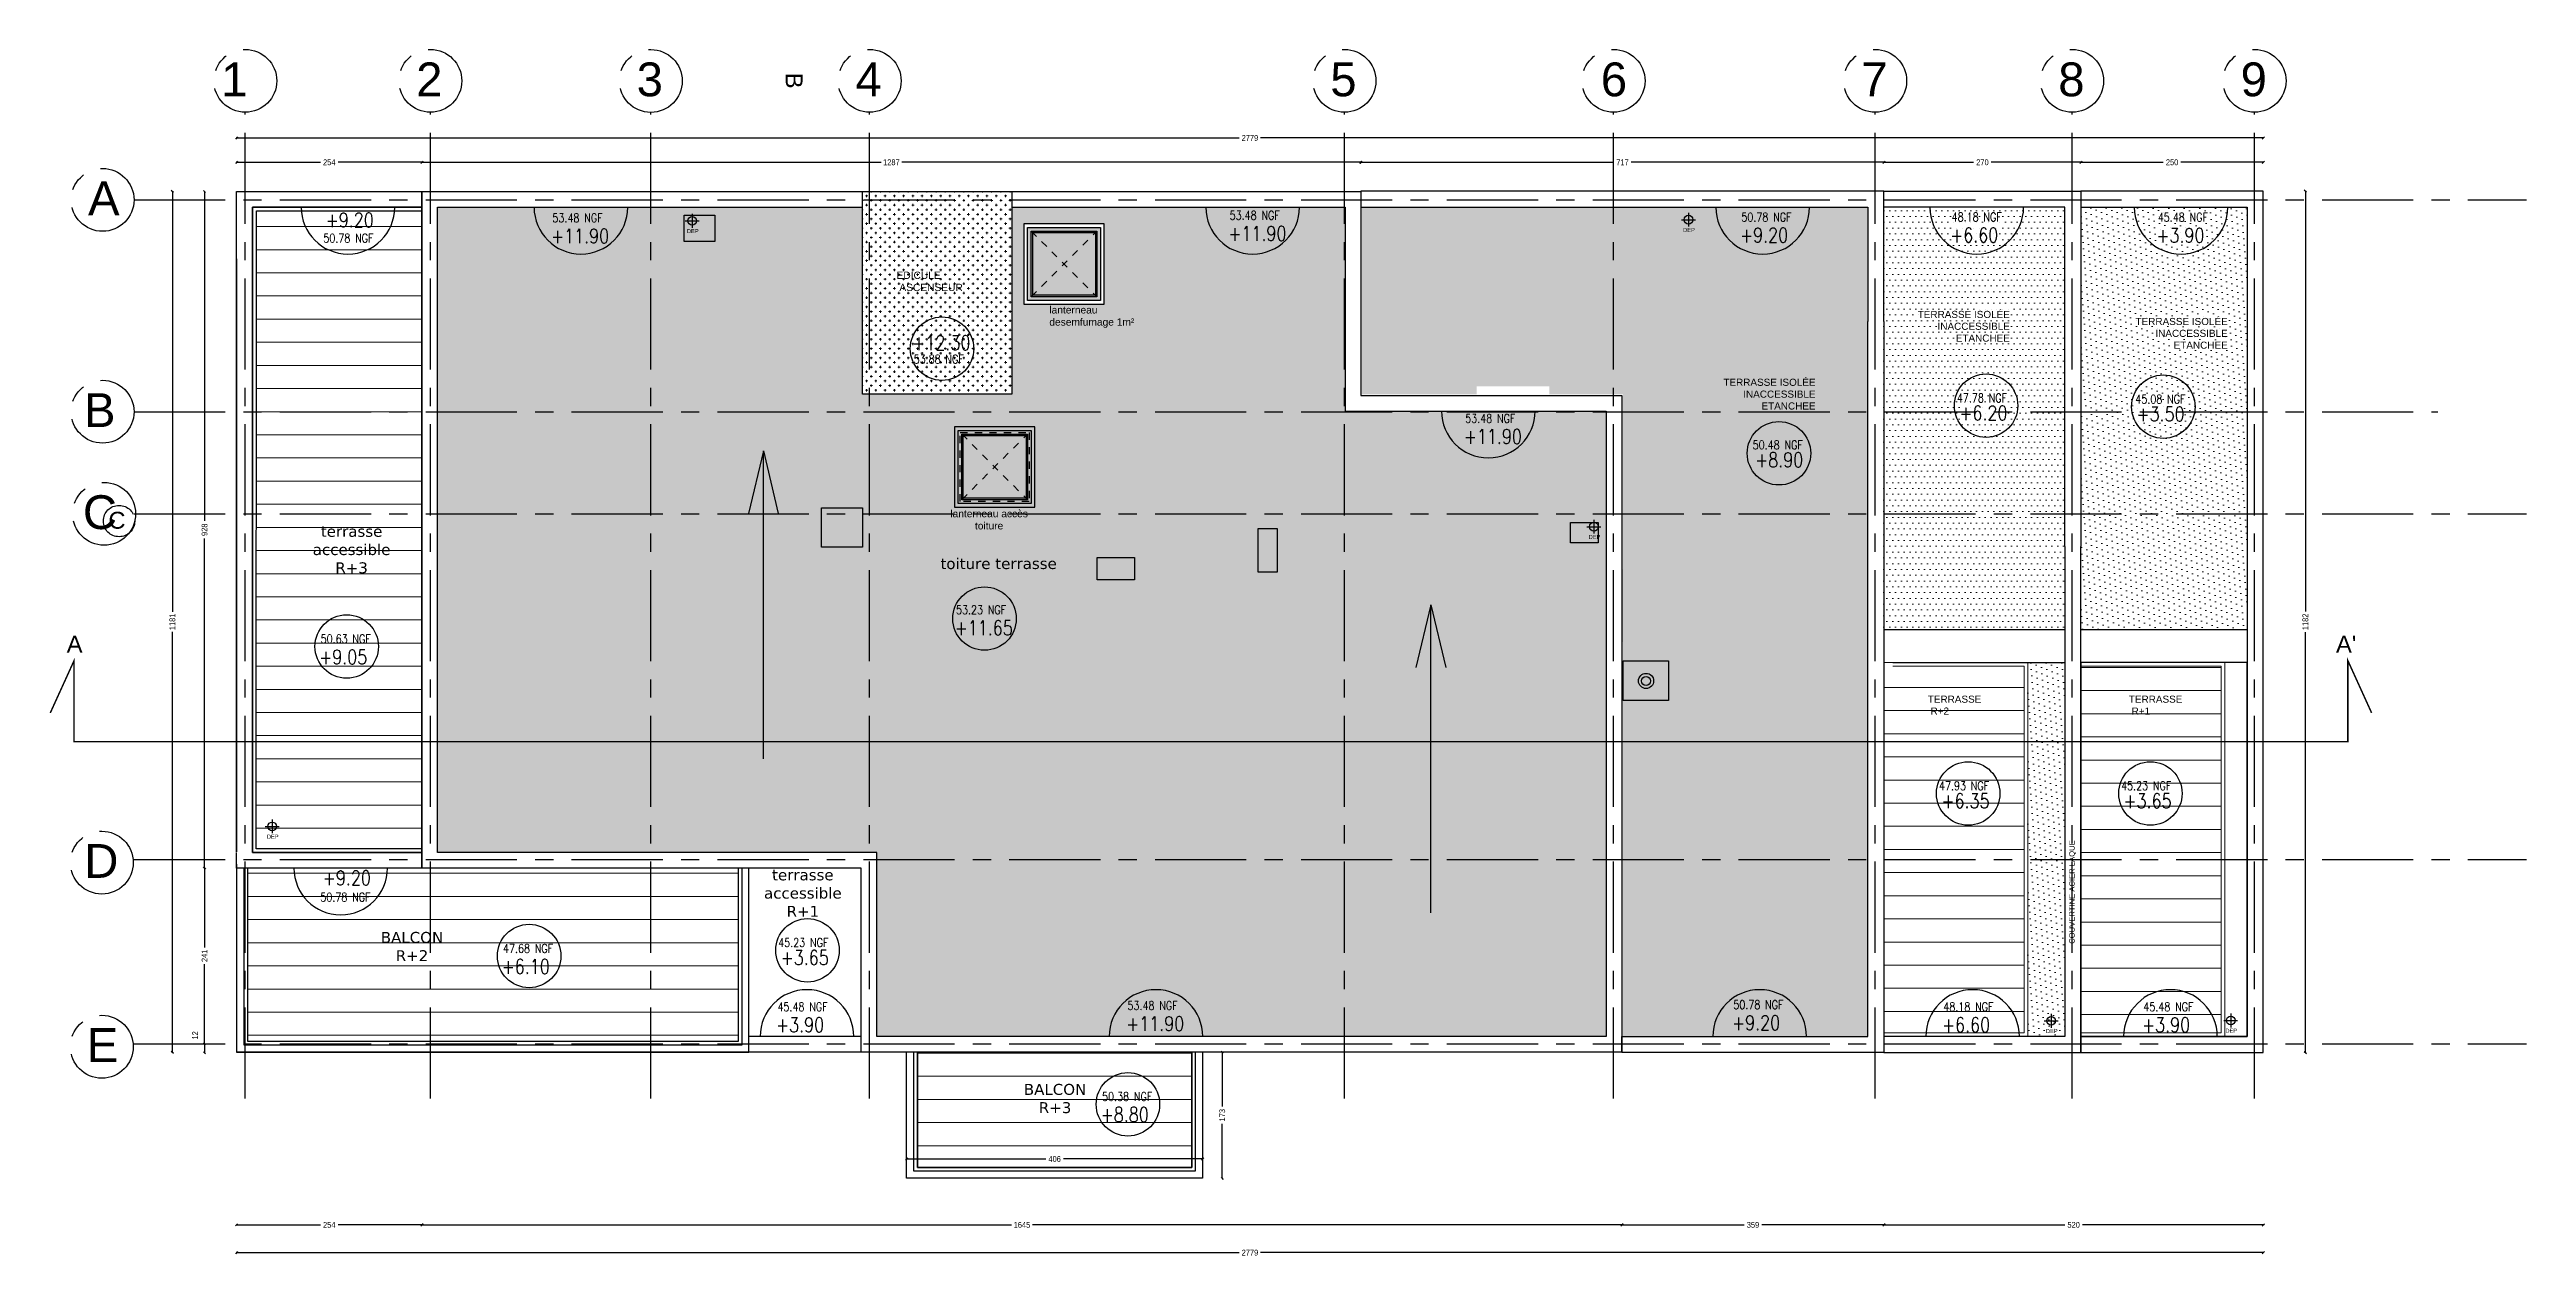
# Model space of a CAD drawing. Header units: millimetres. Extents: x -11.2 to 22.7, y -10.2 to 6.4.
import ezdxf

# ---------------------------------------------------------------- set-up
doc = ezdxf.new("R2010")
doc.units = ezdxf.units.MM
for name, pattern in [('AXESx2', [4, 2.5, -0.5, 0.5, -0.5]), ('CACHE', [0.375, 0.25, -0.125]), ('INTERROMPU', [0.75, 0.5, -0.25])]:
    doc.linetypes.add(name, pattern=pattern)
doc.layers.get('Defpoints').update_dxf_attribs({"color": 1})
for name, color, linetype in [('01_AH_Coupes', 195, 'AXESx2'), ("02_AH_Files d'axes", 147, 'AXESx2'), ('03_AH_Couverture_V', 33, 'Continuous'), ('03_AH_Menuiseries Ext', 3, 'Continuous'), ('04_AH_Menuiseries Int', 62, 'Continuous'), ('05_AH_Plomberie', 113, 'Continuous'), ('07_AH_Côtes 100e', 7, 'Continuous'), ('07_AH_Côtes 50e', 7, 'Continuous'), ('07_AH_Perso-Symboles-...', 8, 'Continuous'), ('07_AH_Textes 100e', 7, 'Continuous'), ('07_AH_Textes 50e', 7, 'Continuous')]:
    doc.layers.add(name, color=color, linetype=linetype)
doc.layers.add('10_AH_PANTONE 424C', color=7, linetype='Continuous', lineweight=0, true_color=0x7a7a78)
doc.layers.add('10_AH_PANTONE BLANC', color=7, linetype='Continuous', lineweight=0, true_color=0xffffff)
doc.layers.add('10_AH_PANTONE 425C', color=252, linetype='Continuous', lineweight=0)
doc.styles.add('ARIAL', font='arial.ttf', dxfattribs={"width": 0.8})
doc.styles.get("Standard").update_dxf_attribs({"font": 'arial.ttf'})
doc.styles.add('Texte 50', font='arial.ttf', dxfattribs={"height": 0.075})
doc.styles.add('TRACEcotes', font='simplex.shx', dxfattribs={"width": 0.8})
doc.dimstyles.new('B+B_50', dxfattribs={"dimscale": 0, "dimtxt": 0.08, "dimasz": 0.03, "dimexe": 0.015, "dimexo": 0.03, "dimgap": 0.05, "dimtad": 0, "dimdec": 0, "dimlfac": 100, "dimdsep": 46, "dimtxsty": 'ARIAL', "dimblk": 'OBLIQUE', "dimcen": 0, "dimse1": 1, "dimse2": 1, "dimadec": 0, "dimazin": 0, "dimtp": 5, "dimtm": 2, "dimtfac": 1, "dimtdec": 0, "dimtofl": 0, "dimtmove": 2, "dimatfit": 3, "dimldrblk": 'OBLIQUE', "dimfxl": 1, "dimtolj": 1, "dimarcsym": 0})
pattern_1 = [(180, (-4330.3902, -273.87183), (1e-15, -0.3175), [])]
pattern_2 = [(4e-12, (-106.74292, -92.680256), (0.0396875, 0.079375), [0, -0.079375])]
pattern_3 = [(337.97736, (-8.8, -39.16085), (0.06655521, 0.05870173), [0, -0.079375])]

# ---------------------------------------------------------------- blocks, each defined once
blk = doc.blocks.new('DEP')
for p, q in [((18.643, -148.404), (18.643, -148.595)), ((18.548, -148.5), (18.738, -148.5))]:
    blk.add_line(p, q)
blk.add_circle((18.643, -148.5), 0.06)
at = {"insert": (18.731, -148.613), "char_height": 0.0559, "width": 0.65793, "attachment_point": 3, "style": 'Texte 50'}
blk.add_mtext('DEP', dxfattribs=at)
blk = doc.blocks.new('_Oblique')
at = {"color": 0, "linetype": 'ByBlock', "lineweight": -2}
blk.add_line((-0.5, -0.5), (0.5, 0.5), dxfattribs=at)
blk = doc.blocks.new('*D31')
at = {"layer": '07_AH_Côtes 50e', "color": 0, "lineweight": -2, "transparency": 16777216}
for p, q in [((16.607, 4.822), (17.736, 4.822)), ((19.108, 4.822), (17.978, 4.822))]:
    blk.add_line(p, q, dxfattribs=at)
at = {"layer": 'Defpoints', "color": 0, "transparency": 16777216}
for p in [(16.607, 4.822), (16.607, 4.426), (19.108, 4.426)]:
    blk.add_point(p, dxfattribs=at)
at = {"layer": '07_AH_Côtes 50e', "color": 0, "lineweight": -2, "transparency": 16777216, "xscale": 0.03, "yscale": 0.03, "zscale": 0.03, "rotation": 180}
blk.add_blockref('_Oblique', (16.607, 4.822), dxfattribs=at)
at = {"layer": '07_AH_Côtes 50e', "color": 0, "lineweight": -2, "transparency": 16777216, "xscale": 0.03, "yscale": 0.03, "zscale": 0.03}
blk.add_blockref('_Oblique', (19.108, 4.822), dxfattribs=at)
at = {"layer": '07_AH_Côtes 50e', "color": 0, "transparency": 16777216, "insert": (17.857, 4.822), "char_height": 0.08, "attachment_point": 5, "style": 'ARIAL'}
blk.add_mtext('\\A1;250', dxfattribs=at)
blk = doc.blocks.new('*D32')
at = {"layer": '07_AH_Côtes 50e', "color": 0, "lineweight": -2, "transparency": 16777216}
for p, q in [((13.907, 4.822), (15.136, 4.822)), ((16.607, 4.822), (15.378, 4.822))]:
    blk.add_line(p, q, dxfattribs=at)
at = {"layer": 'Defpoints', "color": 0, "transparency": 16777216}
for p in [(13.907, 4.822), (13.907, 4.426), (16.607, 4.426)]:
    blk.add_point(p, dxfattribs=at)
at = {"layer": '07_AH_Côtes 50e', "color": 0, "lineweight": -2, "transparency": 16777216, "xscale": 0.03, "yscale": 0.03, "zscale": 0.03, "rotation": 180}
blk.add_blockref('_Oblique', (13.907, 4.822), dxfattribs=at)
at = {"layer": '07_AH_Côtes 50e', "color": 0, "lineweight": -2, "transparency": 16777216, "xscale": 0.03, "yscale": 0.03, "zscale": 0.03}
blk.add_blockref('_Oblique', (16.607, 4.822), dxfattribs=at)
at = {"layer": '07_AH_Côtes 50e', "color": 0, "transparency": 16777216, "insert": (15.257, 4.822), "char_height": 0.08, "attachment_point": 5, "style": 'ARIAL'}
blk.add_mtext('\\A1;270', dxfattribs=at)
blk = doc.blocks.new('*D33')
at = {"layer": '07_AH_Côtes 50e', "color": 0, "lineweight": -2, "transparency": 16777216}
for p, q in [((6.735, 4.822), (10.201, 4.822)), ((13.907, 4.822), (10.442, 4.822))]:
    blk.add_line(p, q, dxfattribs=at)
at = {"layer": 'Defpoints', "color": 0, "transparency": 16777216}
for p in [(6.735, 4.822), (6.735, 4.426), (13.907, 4.426)]:
    blk.add_point(p, dxfattribs=at)
at = {"layer": '07_AH_Côtes 50e', "color": 0, "lineweight": -2, "transparency": 16777216, "xscale": 0.03, "yscale": 0.03, "zscale": 0.03, "rotation": 180}
blk.add_blockref('_Oblique', (6.735, 4.822), dxfattribs=at)
at = {"layer": '07_AH_Côtes 50e', "color": 0, "lineweight": -2, "transparency": 16777216, "xscale": 0.03, "yscale": 0.03, "zscale": 0.03}
blk.add_blockref('_Oblique', (13.907, 4.822), dxfattribs=at)
at = {"layer": '07_AH_Côtes 50e', "color": 0, "transparency": 16777216, "insert": (10.321, 4.822), "char_height": 0.08, "attachment_point": 5, "style": 'ARIAL'}
blk.add_mtext('\\A1;717', dxfattribs=at)
blk = doc.blocks.new('*D34')
at = {"layer": '07_AH_Côtes 50e', "color": 0, "lineweight": -2, "transparency": 16777216}
for p, q in [((-6.138, 4.822), (0.156, 4.822)), ((6.735, 4.822), (0.441, 4.822))]:
    blk.add_line(p, q, dxfattribs=at)
at = {"layer": 'Defpoints', "color": 0, "transparency": 16777216}
for p in [(-6.138, 4.822), (-6.138, 4.421), (6.735, 4.426)]:
    blk.add_point(p, dxfattribs=at)
at = {"layer": '07_AH_Côtes 50e', "color": 0, "lineweight": -2, "transparency": 16777216, "xscale": 0.03, "yscale": 0.03, "zscale": 0.03, "rotation": 180}
blk.add_blockref('_Oblique', (-6.138, 4.822), dxfattribs=at)
at = {"layer": '07_AH_Côtes 50e', "color": 0, "lineweight": -2, "transparency": 16777216, "xscale": 0.03, "yscale": 0.03, "zscale": 0.03}
blk.add_blockref('_Oblique', (6.735, 4.822), dxfattribs=at)
at = {"layer": '07_AH_Côtes 50e', "color": 0, "transparency": 16777216, "insert": (0.298, 4.822), "char_height": 0.08, "attachment_point": 5, "style": 'ARIAL'}
blk.add_mtext('\\A1;1287', dxfattribs=at)
blk = doc.blocks.new('*D35')
at = {"layer": '07_AH_Côtes 50e', "color": 0, "lineweight": -2, "transparency": 16777216}
for p, q in [((-8.68, 4.822), (-7.53, 4.822)), ((-6.138, 4.822), (-7.288, 4.822))]:
    blk.add_line(p, q, dxfattribs=at)
at = {"layer": 'Defpoints', "color": 0, "transparency": 16777216}
for p in [(-8.68, 4.822), (-8.68, 4.421), (-6.138, 4.421)]:
    blk.add_point(p, dxfattribs=at)
at = {"layer": '07_AH_Côtes 50e', "color": 0, "lineweight": -2, "transparency": 16777216, "xscale": 0.03, "yscale": 0.03, "zscale": 0.03, "rotation": 180}
blk.add_blockref('_Oblique', (-8.68, 4.822), dxfattribs=at)
at = {"layer": '07_AH_Côtes 50e', "color": 0, "lineweight": -2, "transparency": 16777216, "xscale": 0.03, "yscale": 0.03, "zscale": 0.03}
blk.add_blockref('_Oblique', (-6.138, 4.822), dxfattribs=at)
at = {"layer": '07_AH_Côtes 50e', "color": 0, "transparency": 16777216, "insert": (-7.409, 4.822), "char_height": 0.08, "attachment_point": 5, "style": 'ARIAL'}
blk.add_mtext('\\A1;254', dxfattribs=at)
blk = doc.blocks.new('*D36')
at = {"layer": '07_AH_Côtes 50e', "color": 0, "lineweight": -2, "transparency": 16777216}
for p, q in [((-8.68, 5.156), (5.068, 5.156)), ((19.108, 5.156), (5.36, 5.156))]:
    blk.add_line(p, q, dxfattribs=at)
at = {"layer": 'Defpoints', "color": 0, "transparency": 16777216}
for p in [(19.108, 5.156), (-8.68, 4.421), (19.108, 4.426)]:
    blk.add_point(p, dxfattribs=at)
at = {"layer": '07_AH_Côtes 50e', "color": 0, "lineweight": -2, "transparency": 16777216, "xscale": 0.03, "yscale": 0.03, "zscale": 0.03, "rotation": 180}
blk.add_blockref('_Oblique', (-8.68, 5.156), dxfattribs=at)
at = {"layer": '07_AH_Côtes 50e', "color": 0, "lineweight": -2, "transparency": 16777216, "xscale": 0.03, "yscale": 0.03, "zscale": 0.03}
blk.add_blockref('_Oblique', (19.108, 5.156), dxfattribs=at)
at = {"layer": '07_AH_Côtes 50e', "color": 0, "transparency": 16777216, "insert": (5.214, 5.156), "char_height": 0.08, "attachment_point": 5, "style": 'ARIAL'}
blk.add_mtext('\\A1;2779', dxfattribs=at)
blk = doc.blocks.new('*D37')
at = {"layer": '07_AH_Côtes 50e', "color": 0, "lineweight": -2, "transparency": 16777216}
for p, q in [((19.685, 4.426), (19.685, -1.34)), ((19.685, -7.391), (19.685, -1.625))]:
    blk.add_line(p, q, dxfattribs=at)
at = {"layer": 'Defpoints', "color": 0, "transparency": 16777216}
for p in [(19.108, 4.426), (19.685, 4.426), (19.108, -7.391)]:
    blk.add_point(p, dxfattribs=at)
at = {"layer": '07_AH_Côtes 50e', "color": 0, "lineweight": -2, "transparency": 16777216, "xscale": 0.03, "yscale": 0.03, "zscale": 0.03}
for p, rotation in [((19.685, 4.426), 90), ((19.685, -7.391), 270)]:
    blk.add_blockref('_Oblique', p, dxfattribs=dict(at, rotation=rotation))
at = {"layer": '07_AH_Côtes 50e', "color": 0, "transparency": 16777216, "insert": (19.685, -1.483), "char_height": 0.08, "attachment_point": 5, "rotation": 90, "style": 'ARIAL'}
blk.add_mtext('\\A1;1182', dxfattribs=at)
blk = doc.blocks.new('*D38')
at = {"layer": '07_AH_Côtes 50e', "color": 0, "lineweight": -2, "transparency": 16777216}
blk.add_line((-9.119, -7.271), (-9.119, -7.395), dxfattribs=at)
at = {"layer": 'Defpoints', "color": 0, "transparency": 16777216}
for p in [(-9.119, -7.395), (0.507, -7.271), (0.507, -7.395)]:
    blk.add_point(p, dxfattribs=at)
at = {"layer": '07_AH_Côtes 50e', "color": 0, "lineweight": -2, "transparency": 16777216, "xscale": 0.03, "yscale": 0.03, "zscale": 0.03}
for p, rotation in [((-9.119, -7.271), 90), ((-9.119, -7.395), 270)]:
    blk.add_blockref('_Oblique', p, dxfattribs=dict(at, rotation=rotation))
at = {"layer": '07_AH_Côtes 50e', "color": 0, "transparency": 16777216, "insert": (-9.249, -7.156), "char_height": 0.08, "attachment_point": 5, "rotation": 90, "style": 'ARIAL'}
blk.add_mtext('\\A1;12', dxfattribs=at)
blk = doc.blocks.new('*D39')
at = {"layer": '07_AH_Côtes 50e', "color": 0, "lineweight": -2, "transparency": 16777216}
for p, q in [((-9.119, 4.421), (-9.119, -0.099)), ((-9.119, -4.86), (-9.119, -0.34))]:
    blk.add_line(p, q, dxfattribs=at)
at = {"layer": 'Defpoints', "color": 0, "transparency": 16777216}
for p in [(-9.119, 4.421), (-8.68, 4.421), (-8.68, -4.86)]:
    blk.add_point(p, dxfattribs=at)
at = {"layer": '07_AH_Côtes 50e', "color": 0, "lineweight": -2, "transparency": 16777216, "xscale": 0.03, "yscale": 0.03, "zscale": 0.03}
for p, rotation in [((-9.119, 4.421), 90), ((-9.119, -4.86), 270)]:
    blk.add_blockref('_Oblique', p, dxfattribs=dict(at, rotation=rotation))
at = {"layer": '07_AH_Côtes 50e', "color": 0, "transparency": 16777216, "insert": (-9.119, -0.219), "char_height": 0.08, "attachment_point": 5, "rotation": 90, "style": 'ARIAL'}
blk.add_mtext('\\A1;928', dxfattribs=at)
blk = doc.blocks.new('*D40')
at = {"layer": '07_AH_Côtes 50e', "color": 0, "lineweight": -2, "transparency": 16777216}
for p, q in [((-9.56, 4.421), (-9.56, -1.346)), ((-9.56, -7.386), (-9.56, -1.619))]:
    blk.add_line(p, q, dxfattribs=at)
at = {"layer": 'Defpoints', "color": 0, "transparency": 16777216}
for p in [(-9.56, 4.421), (-8.68, 4.421), (-8.68, -7.386)]:
    blk.add_point(p, dxfattribs=at)
at = {"layer": '07_AH_Côtes 50e', "color": 0, "lineweight": -2, "transparency": 16777216, "xscale": 0.03, "yscale": 0.03, "zscale": 0.03}
for p, rotation in [((-9.56, 4.421), 90), ((-9.56, -7.386), 270)]:
    blk.add_blockref('_Oblique', p, dxfattribs=dict(at, rotation=rotation))
at = {"layer": '07_AH_Côtes 50e', "color": 0, "transparency": 16777216, "insert": (-9.56, -1.483), "char_height": 0.08, "attachment_point": 5, "rotation": 90, "style": 'ARIAL'}
blk.add_mtext('\\A1;1181', dxfattribs=at)
blk = doc.blocks.new('FDGDFGDFGDFGG')
at = {"layer": '10_AH_PANTONE BLANC', "ltscale": 0.1}
h = blk.add_hatch(color=256, dxfattribs=at)
h.dxf.hatch_style = 1
h.paths.add_polyline_path([(-42.788, -54.377), (-41.788, -54.377), (-41.788, -55.377), (-42.788, -55.377)])
at = {"layer": '03_AH_Menuiseries Ext', "ltscale": 0.01}
for points in [[(-42.788, -54.377), (-41.788, -54.377), (-41.788, -55.377), (-42.788, -55.377)], [(-42.738, -54.427), (-41.838, -54.427), (-41.838, -55.327), (-42.738, -55.327)], [(-42.718, -54.447), (-41.858, -54.447), (-41.858, -55.307), (-42.718, -55.307)]]:
    blk.add_lwpolyline(points, close=True, dxfattribs=at)
at = {"layer": '07_AH_Perso-Symboles-...', "linetype": 'INTERROMPU', "ltscale": 0.005}
for points in [[(-42.738, -55.327), (-41.838, -54.427)], [(-42.738, -54.427), (-41.838, -55.327)]]:
    blk.add_lwpolyline(points, dxfattribs=at)
blk = doc.blocks.new('*D24')
at = {"layer": '07_AH_Côtes 50e', "color": 0, "lineweight": -2, "transparency": 16777216}
for p, q in [((-6.138, -9.756), (1.946, -9.756)), ((10.315, -9.756), (2.231, -9.756))]:
    blk.add_line(p, q, dxfattribs=at)
at = {"layer": 'Defpoints', "color": 0, "transparency": 16777216}
for p in [(-6.138, -4.201), (10.315, -4.201), (10.315, -9.756)]:
    blk.add_point(p, dxfattribs=at)
at = {"layer": '07_AH_Côtes 50e', "color": 0, "lineweight": -2, "transparency": 16777216, "xscale": 0.03, "yscale": 0.03, "zscale": 0.03, "rotation": 180}
blk.add_blockref('_Oblique', (-6.138, -9.756), dxfattribs=at)
at = {"layer": '07_AH_Côtes 50e', "color": 0, "lineweight": -2, "transparency": 16777216, "xscale": 0.03, "yscale": 0.03, "zscale": 0.03}
blk.add_blockref('_Oblique', (10.315, -9.756), dxfattribs=at)
at = {"layer": '07_AH_Côtes 50e', "color": 0, "transparency": 16777216, "insert": (2.088, -9.756), "char_height": 0.08, "attachment_point": 5, "style": 'ARIAL'}
blk.add_mtext('\\A1;1645', dxfattribs=at)
blk = doc.blocks.new('*D25')
at = {"layer": '07_AH_Côtes 50e', "color": 0, "lineweight": -2, "transparency": 16777216}
for p, q in [((13.907, -9.756), (16.387, -9.756)), ((19.108, -9.756), (16.628, -9.756))]:
    blk.add_line(p, q, dxfattribs=at)
at = {"layer": 'Defpoints', "color": 0, "transparency": 16777216}
for p in [(13.907, -7.391), (19.108, -7.391), (13.907, -9.756)]:
    blk.add_point(p, dxfattribs=at)
at = {"layer": '07_AH_Côtes 50e', "color": 0, "lineweight": -2, "transparency": 16777216, "xscale": 0.03, "yscale": 0.03, "zscale": 0.03, "rotation": 180}
blk.add_blockref('_Oblique', (13.907, -9.756), dxfattribs=at)
at = {"layer": '07_AH_Côtes 50e', "color": 0, "lineweight": -2, "transparency": 16777216, "xscale": 0.03, "yscale": 0.03, "zscale": 0.03}
blk.add_blockref('_Oblique', (19.108, -9.756), dxfattribs=at)
at = {"layer": '07_AH_Côtes 50e', "color": 0, "transparency": 16777216, "insert": (16.507, -9.756), "char_height": 0.08, "attachment_point": 5, "style": 'ARIAL'}
blk.add_mtext('\\A1;520', dxfattribs=at)
blk = doc.blocks.new('*D26')
at = {"layer": '07_AH_Côtes 50e', "color": 0, "lineweight": -2, "transparency": 16777216}
for p, q in [((10.315, -9.756), (11.99, -9.756)), ((13.907, -9.756), (12.232, -9.756))]:
    blk.add_line(p, q, dxfattribs=at)
at = {"layer": 'Defpoints', "color": 0, "transparency": 16777216}
for p in [(10.315, -7.333), (13.907, -7.391), (10.315, -9.756)]:
    blk.add_point(p, dxfattribs=at)
at = {"layer": '07_AH_Côtes 50e', "color": 0, "lineweight": -2, "transparency": 16777216, "xscale": 0.03, "yscale": 0.03, "zscale": 0.03, "rotation": 180}
blk.add_blockref('_Oblique', (10.315, -9.756), dxfattribs=at)
at = {"layer": '07_AH_Côtes 50e', "color": 0, "lineweight": -2, "transparency": 16777216, "xscale": 0.03, "yscale": 0.03, "zscale": 0.03}
blk.add_blockref('_Oblique', (13.907, -9.756), dxfattribs=at)
at = {"layer": '07_AH_Côtes 50e', "color": 0, "transparency": 16777216, "insert": (12.111, -9.756), "char_height": 0.08, "attachment_point": 5, "style": 'ARIAL'}
blk.add_mtext('\\A1;359', dxfattribs=at)
blk = doc.blocks.new('*D27')
at = {"layer": '07_AH_Côtes 50e', "color": 0, "lineweight": -2, "transparency": 16777216}
for p, q in [((-8.68, -9.756), (-7.53, -9.756)), ((-6.138, -9.756), (-7.288, -9.756))]:
    blk.add_line(p, q, dxfattribs=at)
at = {"layer": 'Defpoints', "color": 0, "transparency": 16777216}
for p in [(-8.68, -4.677), (-6.138, -4.809), (-8.68, -9.756)]:
    blk.add_point(p, dxfattribs=at)
at = {"layer": '07_AH_Côtes 50e', "color": 0, "lineweight": -2, "transparency": 16777216, "xscale": 0.03, "yscale": 0.03, "zscale": 0.03, "rotation": 180}
blk.add_blockref('_Oblique', (-8.68, -9.756), dxfattribs=at)
at = {"layer": '07_AH_Côtes 50e', "color": 0, "lineweight": -2, "transparency": 16777216, "xscale": 0.03, "yscale": 0.03, "zscale": 0.03}
blk.add_blockref('_Oblique', (-6.138, -9.756), dxfattribs=at)
at = {"layer": '07_AH_Côtes 50e', "color": 0, "transparency": 16777216, "insert": (-7.409, -9.756), "char_height": 0.08, "attachment_point": 5, "style": 'ARIAL'}
blk.add_mtext('\\A1;254', dxfattribs=at)
blk = doc.blocks.new('*D28')
at = {"layer": '07_AH_Côtes 50e', "color": 0, "lineweight": -2, "transparency": 16777216}
for p, q in [((4.834, -7.386), (4.834, -8.134)), ((4.834, -9.117), (4.834, -8.369))]:
    blk.add_line(p, q, dxfattribs=at)
at = {"layer": 'Defpoints', "color": 0, "transparency": 16777216}
for p in [(4.565, -7.386), (4.834, -7.386), (4.565, -9.117)]:
    blk.add_point(p, dxfattribs=at)
at = {"layer": '07_AH_Côtes 50e', "color": 0, "lineweight": -2, "transparency": 16777216, "xscale": 0.03, "yscale": 0.03, "zscale": 0.03}
for p, rotation in [((4.834, -7.386), 90), ((4.834, -9.117), 270)]:
    blk.add_blockref('_Oblique', p, dxfattribs=dict(at, rotation=rotation))
at = {"layer": '07_AH_Côtes 50e', "color": 0, "transparency": 16777216, "insert": (4.834, -8.251), "char_height": 0.08, "attachment_point": 5, "rotation": 90, "style": 'ARIAL'}
blk.add_mtext('\\A1;173', dxfattribs=at)
blk = doc.blocks.new('*D29')
at = {"layer": '07_AH_Côtes 50e', "color": 0, "lineweight": -2, "transparency": 16777216}
for p, q in [((0.507, -8.852), (2.414, -8.852)), ((4.565, -8.852), (2.658, -8.852))]:
    blk.add_line(p, q, dxfattribs=at)
at = {"layer": 'Defpoints', "color": 0, "transparency": 16777216}
for p in [(0.507, -8.852), (0.507, -9.739), (4.565, -9.739)]:
    blk.add_point(p, dxfattribs=at)
at = {"layer": '07_AH_Côtes 50e', "color": 0, "lineweight": -2, "transparency": 16777216, "xscale": 0.03, "yscale": 0.03, "zscale": 0.03}
for p, rotation in [((0.507, -8.852), 180.0000000000324), ((4.565, -8.852), 3.245403945584258e-11)]:
    blk.add_blockref('_Oblique', p, dxfattribs=dict(at, rotation=rotation))
at = {"layer": '07_AH_Côtes 50e', "color": 0, "transparency": 16777216, "insert": (2.536, -8.852), "char_height": 0.08, "attachment_point": 5, "style": 'ARIAL'}
blk.add_mtext('\\A1;406', dxfattribs=at)
blk = doc.blocks.new('*D30')
at = {"layer": '07_AH_Côtes 50e', "color": 0, "lineweight": -2, "transparency": 16777216}
for p, q in [((-8.68, -10.137), (5.068, -10.137)), ((19.108, -10.137), (5.36, -10.137))]:
    blk.add_line(p, q, dxfattribs=at)
at = {"layer": 'Defpoints', "color": 0, "transparency": 16777216}
for p in [(-8.68, -7.386), (19.108, -7.391), (-8.68, -10.137)]:
    blk.add_point(p, dxfattribs=at)
at = {"layer": '07_AH_Côtes 50e', "color": 0, "lineweight": -2, "transparency": 16777216, "xscale": 0.03, "yscale": 0.03, "zscale": 0.03, "rotation": 180}
blk.add_blockref('_Oblique', (-8.68, -10.137), dxfattribs=at)
at = {"layer": '07_AH_Côtes 50e', "color": 0, "lineweight": -2, "transparency": 16777216, "xscale": 0.03, "yscale": 0.03, "zscale": 0.03}
blk.add_blockref('_Oblique', (19.108, -10.137), dxfattribs=at)
at = {"layer": '07_AH_Côtes 50e', "color": 0, "transparency": 16777216, "insert": (5.214, -10.137), "char_height": 0.08, "attachment_point": 5, "style": 'ARIAL'}
blk.add_mtext('\\A1;2779', dxfattribs=at)
blk = doc.blocks.new('*D41')
at = {"layer": '07_AH_Côtes 50e', "color": 0, "lineweight": -2, "transparency": 16777216}
for p, q in [((-9.119, -4.86), (-9.119, -5.95)), ((-9.119, -7.271), (-9.119, -6.18))]:
    blk.add_line(p, q, dxfattribs=at)
at = {"layer": 'Defpoints', "color": 0, "transparency": 16777216}
for p in [(-8.68, -4.86), (-9.119, -7.271), (-8.68, -7.271)]:
    blk.add_point(p, dxfattribs=at)
at = {"layer": '07_AH_Côtes 50e', "color": 0, "lineweight": -2, "transparency": 16777216, "xscale": 0.03, "yscale": 0.03, "zscale": 0.03}
for p, rotation in [((-9.119, -4.86), 90), ((-9.119, -7.271), 270)]:
    blk.add_blockref('_Oblique', p, dxfattribs=dict(at, rotation=rotation))
at = {"layer": '07_AH_Côtes 50e', "color": 0, "transparency": 16777216, "insert": (-9.119, -6.065), "char_height": 0.08, "attachment_point": 5, "rotation": 90, "style": 'ARIAL'}
blk.add_mtext('\\A1;241', dxfattribs=at)

msp = doc.modelspace()

# ---------------------------------------------------------------- hatches: boundary and pattern name
at = {"layer": '10_AH_PANTONE 424C', "ltscale": 0.1}
h = msp.add_hatch(dxfattribs=at)
h.set_pattern_fill('CROSS', color=256, scale=0.01, angle=-90)
h.set_pattern_definition([(2e-13, (42.86788, 179.74876), (0.0635, 0.0635), [0.03175, -0.09525]), (90, (42.88376, 179.732887), (-0.0635, 0.0635), [0.03175, -0.09525])])
h.paths.add_polyline_path([(1.95, 4.42), (-0.1, 4.421), (-0.1, 1.64), (1.95, 1.639)])
at = {"layer": '10_AH_PANTONE 425C'}
h = msp.add_hatch(dxfattribs=at)
h.set_pattern_fill('ANSI31', color=256, scale=0.1, angle=135)
h.set_pattern_definition(pattern_1)
h.paths.add_polyline_path([(-8.409, -2.147), (-8.121, -2.165), (-8.122, -1.87), (-7.695, -1.87), (-7.694, -2.275), (-8.409, -2.275), (-8.41, -4.595), (-6.138, -4.595), (-6.138, 4.141), (-8.407, 4.156)])
h = msp.add_hatch(dxfattribs=at)
h.set_pattern_fill('ANSI31', color=256, scale=0.1, angle=135)
h.set_pattern_definition(pattern_1)
h.paths.add_polyline_path([(-8.335, -1.833), (-8.335, -1.833), (-8.335, -2.433), (-8.335, -2.433), (-8.335, -4.595), (-6.139, -4.595), (-6.138, 4.156), (-8.334, 4.156)])
h = msp.add_hatch(dxfattribs=at)
h.set_pattern_fill('DOTS', color=256, scale=0.05, angle=-22.0205)
h.set_pattern_definition([(337.979484, (249.49959, 71.29447), (0.066553033, 0.058704192), [0, -0.079375])])
h.paths.add_polyline_path([(6.52, 1.41), (6.52, 4.206), (1.95, 4.206), (1.95, 1.639), (-0.1, 1.639), (-0.1, 4.206), (-5.923, 4.206), (-5.923, -4.645), (0.1, -4.645), (0.1, -7.172), (10.102, -7.17), (10.098, 1.41)])
h.paths.add_polyline_path([(3.215, 2.877), (2.115, 2.877), (2.115, 3.977), (3.215, 3.977)], flags=16)
h = msp.add_hatch(dxfattribs=at)
h.set_pattern_fill('DOTS', color=256, scale=0.05, angle=-22.0205)
h.set_pattern_definition([(337.979484, (-22.37385, 175.700505), (0.066553033, 0.058704192), [0, -0.079375])])
h.paths.add_polyline_path([(13.687, -7.17), (13.687, 4.206), (6.75, 4.206), (6.75, 1.64), (8.321, 1.64), (8.321, 1.75), (9.321, 1.75), (9.321, 1.64), (10.33, 1.64), (10.33, -0.761), (10.315, -0.761), (10.315, -1.761), (10.33, -1.761), (10.33, -7.172)])
h = msp.add_hatch(dxfattribs=at)
h.set_pattern_fill('DOTS', color=256, scale=0.05, angle=-22.0205)
h.set_pattern_definition(pattern_2)
h.paths.add_polyline_path([(16.388, 4.206), (13.907, 4.206), (13.907, 1.7), (13.907, 1.7), (13.907, -1.588), (15.628, -1.588), (16.118, -1.588), (16.386, -1.588)])
h = msp.add_hatch(dxfattribs=at)
h.set_pattern_fill('DOTS', color=256, scale=0.05, angle=-22.0205)
h.set_pattern_definition(pattern_2)
h.paths.add_polyline_path([(16.332, 4.099), (14.027, 4.098), (14.027, 1.7), (14.027, 1.7), (14.027, -1.588), (15.628, -1.588), (16.118, -1.588), (16.33, -1.588)])
h = msp.add_hatch(dxfattribs=at)
h.set_pattern_fill('DOTS', color=256, scale=0.05, angle=-22.0205)
h.set_pattern_definition(pattern_3)
h.paths.add_polyline_path([(18.887, -1.589), (16.607, -1.588), (16.607, 4.206), (18.888, 4.206)])
h = msp.add_hatch(dxfattribs=at)
h.set_pattern_fill('DOTS', color=256, scale=0.05, angle=-22.0205)
h.set_pattern_definition(pattern_3)
h.paths.add_polyline_path([(18.887, -1.589), (16.607, -1.588), (16.607, 4.206), (18.888, 4.206)])
h = msp.add_hatch(dxfattribs=at)
h.set_pattern_fill('DOTS', color=256, scale=0.05, angle=-22.0205)
h.set_pattern_definition([(337.9794835, (-4278.35202, -49.861675), (0.0665530327, 0.0587041917), [0, -0.079375])])
h.paths.add_polyline_path([(16.387, -7.171), (15.878, -7.171), (15.878, -2.024), (16.387, -2.024)])
h = msp.add_hatch(dxfattribs=at)
h.set_pattern_fill('ANSI31', color=256, scale=0.1, angle=135)
h.set_pattern_definition([(180, (-22.37385, 154.46213), (2e-13, -0.3175), [])])
edge = h.paths.add_edge_path()
edge.add_line((13.907, -7.017), (15.828, -7.017))
edge.add_line((15.828, -7.017), (15.828, -2.091))
edge.add_line((15.828, -2.091), (13.907, -2.091))
edge.add_line((13.907, -2.091), (13.907, -2.534))
edge.add_line((13.907, -2.534), (13.907, -5.534))
edge.add_line((13.907, -5.534), (13.907, -7.017))
h = msp.add_hatch(dxfattribs=at)
h.set_pattern_fill('ANSI31', color=256, scale=0.1, angle=135)
h.set_pattern_definition([(180, (-19.67418, 154.4187), (2e-13, -0.3175), [])])
h.paths.add_polyline_path([(16.607, -7.06), (18.528, -7.06), (18.528, -2.091), (16.607, -2.091), (16.607, -2.577), (16.607, -5.577)])
h = msp.add_hatch(dxfattribs=at)
h.set_pattern_fill('ANSI31', color=256, scale=0.1, angle=135)
h.set_pattern_definition([(180, (-22.37385, 154.13464), (2e-13, -0.3175), [])])
h.paths.add_polyline_path([(-1.8, -7.236), (-1.8, -4.862), (-8.53, -4.861), (-8.53, -7.235)])
h = msp.add_hatch(dxfattribs=at)
h.set_pattern_fill('ANSI31', color=256, scale=0.1, angle=135)
h.set_pattern_definition([(180, (-13.06712, 151.667), (2e-13, -0.3175), [])])
h.paths.add_polyline_path([(4.415, -8.854), (4.415, -7.329), (0.657, -7.329), (0.657, -8.854)])

# ---------------------------------------------------------------- linework, layer by layer
for p, q in [((-1.457, 0.863), (-1.661, 0.005)), ((-1.457, -3.364), (-1.457, 0.863)), ((-1.457, 0.863), (-1.253, 0.005)), ((7.694, -1.249), (7.49, -2.108)), ((7.694, -5.476), (7.694, -1.249)), ((7.694, -1.249), (7.898, -2.108))]:
    msp.add_line(p, q)
for points in [[(2.115, 2.877), (3.215, 2.877), (3.215, 3.977), (2.115, 3.977)], [(1.164, 0.093), (2.264, 0.093), (2.264, 1.193), (1.164, 1.193)]]:
    msp.add_lwpolyline(points, close=True)
for centre, start, end in [((-7.153, 4.206), 180.0226, 359.9774), ((-3.959, 4.206), 180.0226, 359.9774), ((5.251, 4.206), 180.0226, 359.9774), ((12.244, 4.206), 180.0226, 359.9774), ((15.179, 4.206), 180.0226, 359.9774), ((17.98, 4.206), 180.0226, 359.9774), ((8.482, 1.41), 180.0226, 359.9774), ((-7.252, -4.86), 180.0226, 359.9774), ((-0.86, -7.171), 0.0226, 179.9774), ((3.925, -7.171), 0.0226, 179.9774), ((12.203, -7.171), 0.0226, 179.9774), ((15.122, -7.171), 0.0226, 179.9774), ((17.835, -7.171), 0.0226, 179.9774)]:
    msp.add_arc(centre, 0.642, start, end)
at = {"layer": '01_AH_Coupes', "const_width": 0.02}
msp.add_lwpolyline([(-11.234, -2.732), (-10.908, -2.015), (-10.908, -3.126), (20.267, -3.126), (20.267, -2.015), (20.593, -2.732)], dxfattribs=at)
at = {"layer": "02_AH_Files d'axes", "ltscale": 0.5}
for p, q in [((-8.56, -8.022), (-8.56, 5.508)), ((-6.023, -8.022), (-6.023, 5.508)), ((-3, -8.022), (-3, 5.508)), ((0, -8.022), (0, 5.508)), ((6.51, -8.022), (6.51, 5.508)), ((10.2, -8.022), (10.2, 5.508)), ((13.787, -8.022), (13.787, 5.508)), ((16.487, -8.022), (16.487, 5.508)), ((18.988, -8.022), (18.988, 5.508)), ((-10.086, 4.306), (22.716, 4.306)), ((-10.086, 1.4), (21.501, 1.4)), ((-10.086, 0), (22.716, 0)), ((-10.086, -4.745), (22.716, -4.745)), ((-10.086, -7.271), (22.716, -7.271))]:
    msp.add_line(p, q, dxfattribs=at)
for centre, radius in [((-8.56, 5.939), 0.431), ((-6.023, 5.939), 0.431), ((-3, 5.938), 0.431), ((0, 5.939), 0.431), ((6.51, 5.939), 0.431), ((10.2, 5.939), 0.431), ((13.787, 5.939), 0.431), ((16.487, 5.939), 0.431), ((18.988, 5.939), 0.431), ((-10.517, 4.306), 0.431), ((-10.517, 1.4), 0.431), ((-10.496, 0), 0.431), ((-10.291, -0.1), 0.215), ((-10.527, -4.786), 0.431), ((-10.527, -7.312), 0.431)]:
    msp.add_circle(centre, radius, dxfattribs=at)
at = {"layer": '03_AH_Couverture_V'}
for p, q in [((13.907, -1.588), (16.387, -1.588)), ((16.607, -1.588), (18.888, -1.588)), ((14.027, -2.041), (16.387, -2.041)), ((-0.115, -7.386), (-8.68, -7.386)), ((-0.115, -7.171), (-1.655, -7.171))]:
    msp.add_line(p, q, dxfattribs=at)
for points in [[(-8.68, 3.5), (-8.68, -4.638), (-8.68, 4.421), (-6.138, 4.421), (-6.138, 4.206), (-8.46, 4.206), (-8.46, -4.645), (-6.138, -4.645), (-6.138, -4.86), (-8.68, -4.86), (-8.68, -4.645)], [(-6.138, 1.625), (-6.138, 4.421), (6.735, 4.421), (6.735, 1.625), (10.315, 1.625), (10.315, -7.386), (-0.115, -7.386), (-0.115, -4.86), (-6.138, -4.86), (-6.138, 1.625)], [(13.907, 2.64), (13.907, 4.426), (6.735, 4.426), (6.735, 4.206), (13.687, 4.206), (13.687, 2.64)], [(16.387, -0.45), (16.387, 4.206), (13.907, 4.206), (13.907, 4.426), (16.607, 4.426), (16.607, -0.45)], [(19.108, 3.278), (19.108, 4.426), (16.607, 4.426), (16.607, 4.206), (18.888, 4.206), (18.888, 3.278)], [(-6.138, -4.645), (-8.46, -4.645), (-8.457, 4.206), (-6.138, 4.206)], [(-6.138, -4.595), (-8.409, -4.595), (-8.407, 4.156), (-6.138, 4.156)], [(1.95, 4.206), (6.52, 4.206), (6.52, 1.41), (10.1, 1.41), (10.1, -7.171), (0.1, -7.171), (0.1, -4.645), (-5.923, -4.645), (-5.923, 4.206), (-0.1, 4.206)], [(18.888, 3.278), (18.888, -7.171), (16.607, -7.171), (16.607, -7.391), (19.108, -7.391), (19.108, 3.278)], [(13.907, 2.64), (13.907, -7.391), (10.315, -7.391), (10.315, -7.171), (13.687, -7.171), (13.687, 2.64)], [(16.387, -0.45), (16.387, -7.171), (13.907, -7.171), (13.907, -7.391), (16.607, -7.391), (16.607, -0.45)], [(-8.68, -4.809), (-8.68, -7.386), (-1.655, -7.386), (-1.655, -4.86)], [(-8.58, -4.86), (-8.58, -7.286), (-1.75, -7.286), (-1.75, -4.86)], [(-8.53, -4.86), (-8.53, -7.236), (-1.8, -7.236), (-1.8, -4.86)], [(4.565, -7.386), (4.565, -9.117), (0.507, -9.117), (0.507, -7.386)], [(4.565, -7.386), (4.565, -9.117), (0.507, -9.117), (0.507, -7.386)], [(4.465, -7.386), (4.465, -9.017), (0.607, -9.017), (0.607, -7.386)], [(4.415, -7.386), (4.415, -8.967), (0.657, -8.967), (0.657, -7.386)], [(0.657, -7.386), (0.657, -8.968), (4.415, -8.968), (4.415, -7.386)]]:
    msp.add_lwpolyline(points, dxfattribs=at)
for points in [[(1.95, 1.639), (-0.1, 1.639), (-0.1, 4.421), (1.95, 4.421)], [(-8.46, 4.206), (-6.138, 4.206), (-6.138, -4.645), (-8.46, -4.645)], [(-2.122, 3.735), (-2.545, 3.735), (-2.545, 4.095), (-2.122, 4.095)], [(-0.1, -0.457), (-0.661, -0.457), (-0.661, 0.083), (-0.1, 0.083)], [(5.588, -0.8), (5.327, -0.8), (5.327, -0.2), (5.588, -0.2)], [(9.99, -0.4), (9.61, -0.4), (9.61, -0.12), (9.99, -0.12)], [(3.63, -0.904), (3.12, -0.904), (3.12, -0.6), (3.63, -0.6)], [(10.952, -2.561), (10.33, -2.561), (10.33, -2.018), (10.952, -2.018)], [(18.888, -2.041), (16.607, -2.041), (16.607, -7.171), (18.888, -7.171)]]:
    msp.add_lwpolyline(points, close=True, dxfattribs=at)
for radius in [0.104, 0.0625]:
    msp.add_circle((10.645, -2.293), radius, dxfattribs=at)
at = {"layer": '04_AH_Menuiseries Int', "linetype": 'CACHE', "ltscale": 0.4}
for points in [[(2.214, 0.143), (1.214, 0.143), (1.214, 1.143), (2.214, 1.143)], [(2.188, 0.169), (1.241, 0.169), (1.241, 1.116), (2.188, 1.116)]]:
    msp.add_lwpolyline(points, close=True, dxfattribs=at)
at = {"layer": '07_AH_Côtes 100e'}
for centre in [(0.992, 2.265), (15.307, 1.483), (17.737, 1.469), (12.467, 0.83), (1.575, -1.438), (-7.17, -1.821), (15.062, -3.837), (17.56, -3.837), (-4.669, -6.067), (-0.852, -5.989), (3.541, -8.102)]:
    msp.add_circle(centre, 0.435, dxfattribs=at)
at = {"layer": '10_AH_PANTONE 425C'}
for points in [[(14.027, -7.171), (15.878, -7.171), (15.878, -2.041), (13.907, -2.041)], [(13.907, -7.121), (15.828, -7.121), (15.828, -2.091), (14.027, -2.091)], [(16.607, -7.171), (18.578, -7.171), (18.578, -2.041), (16.607, -2.041)], [(16.607, -7.121), (18.528, -7.121), (18.528, -2.091), (16.607, -2.091)]]:
    msp.add_lwpolyline(points, dxfattribs=at)

# ---------------------------------------------------------------- block references
at = {"layer": '03_AH_Menuiseries Ext', "color": 1}
for p in [(44.953, 58.304), (44.002, 55.52)]:
    msp.add_blockref('FDGDFGDFGDFGG', p, dxfattribs=at)
at = {"layer": '05_AH_Plomberie'}
for p in [(-21.076, 152.519), (-7.417, 152.535), (-8.713, 148.323), (-26.835, 144.211), (-2.443, 141.544), (0.018, 141.549)]:
    msp.add_blockref('DEP', p, dxfattribs=at)

# ---------------------------------------------------------------- texts
at = {"layer": '01_AH_Coupes', "insert": (-0.919, 5.834), "char_height": 0.232, "width": 2.49611, "attachment_point": 3, "rotation": 270, "style": 'Texte 50'}
msp.add_mtext('B', dxfattribs=at)
at = {"layer": '01_AH_Coupes', "width": 2.49611, "attachment_point": 3, "style": 'Texte 50'}
for s, insert, char_height in [('A', (-10.792, -1.672), 0.232), ("A'", (20.383, -1.672), 0.2321)]:
    msp.add_mtext(s, dxfattribs=dict(at, insert=insert, char_height=char_height))
at = {"layer": "02_AH_Files d'axes", "ltscale": 0.5, "attachment_point": 3, "style": 'Texte 50'}
for s, insert, char_height, width in [('1', (-8.53, 6.192), 0.464, 4.99221), ('2', (-5.857, 6.192), 0.464, 4.99221), ('3', (-2.834, 6.192), 0.464, 4.99221), ('4', (0.166, 6.192), 0.464, 4.99221), ('5', (6.676, 6.192), 0.464, 4.99221), ('6', (10.385, 6.192), 0.464, 4.99221), ('7', (13.957, 6.192), 0.464, 4.99221), ('8', (16.657, 6.192), 0.464, 4.99221), ('9', (19.157, 6.192), 0.464, 4.99221), ('A', (-10.284, 4.56), 0.464, 4.99221), ('B', (-10.34, 1.654), 0.464, 4.99221), ('C', (-10.319, 0.254), 0.464, 4.99221), ('C', (-10.203, 0.027), 0.232, 2.49611), ('D', (-10.3, -4.531), 0.464, 4.99221), ('E', (-10.3, -7.057), 0.464, 4.99221)]:
    msp.add_mtext(s, dxfattribs=dict(at, insert=insert, char_height=char_height, width=width))
at = {"layer": '07_AH_Textes 100e', "char_height": 0.15, "width": 2.58022, "attachment_point": 2, "rotation": 0.026}
for s, insert in [('{\\fVerdana|b0|i0|c0|p34;terrasse\\Paccessible\\PR+3}', (-7.103, -0.166)), ('{\\fVerdana|b0|i0|c0|p34;toiture terrasse}', (1.768, -0.608)), ('{\\fVerdana|b0|i0|c0|p34;terrasse\\Paccessible\\PR+1}', (-0.916, -4.879)), ('{\\fVerdana|b0|i0|c0|p34;BALCON\\PR+2}', (-6.275, -5.737)), ('{\\fVerdana|b0|i0|c0|p34;BALCON\\PR+3}', (2.542, -7.822))]:
    msp.add_mtext(s, dxfattribs=dict(at, insert=insert))
at = {"layer": '07_AH_Textes 50e', "color": 7, "style": 'TRACEcotes'}
for s, insert, char_height, attachment_point in [('+9.20', (-6.798, 4.13), 0.2, 3), ('53.48 NGF', (-4.349, 3.999), 0.12, 7), ('53.48 NGF', (4.936, 4.034), 0.12, 7), ('50.78 NGF', (11.952, 4.011), 0.12, 7), ('48.18 NGF', (14.834, 4.012), 0.12, 7), ('45.48 NGF', (17.661, 4.008), 0.12, 7), ('50.78 NGF', (-6.803, 3.722), 0.12, 9), ('+11.90', (-4.367, 3.911), 0.2, 1), ('+11.90', (4.918, 3.946), 0.2, 1), ('+9.20', (11.934, 3.923), 0.2, 1), ('+6.60', (14.816, 3.924), 0.2, 1), ('+3.90', (17.643, 3.92), 0.2, 1), ('+12.30', (0.585, 2.246), 0.2, 7), ('53.88 NGF', (0.603, 2.182), 0.12, 1), ('53.48 NGF', (8.165, 1.248), 0.12, 7), ('47.78 NGF', (14.906, 1.528), 0.12, 7), ('+6.20', (14.941, 1.483), 0.2, 1), ('45.08 NGF', (17.352, 1.514), 0.12, 7), ('+3.50', (17.37, 1.469), 0.2, 1), ('+11.90', (8.147, 1.16), 0.2, 1), ('50.48 NGF', (12.107, 0.885), 0.12, 7), ('+8.90', (12.142, 0.84), 0.2, 1), ('53.23 NGF', (1.184, -1.377), 0.12, 7), ('50.63 NGF', (-7.528, -1.777), 0.12, 7), ('+11.65', (1.166, -1.465), 0.2, 1), ('+9.05', (-7.546, -1.865), 0.2, 1), ('47.93 NGF', (14.661, -3.791), 0.12, 7), ('45.23 NGF', (17.158, -3.791), 0.12, 7), ('+6.35', (14.696, -3.837), 0.2, 1), ('+3.65', (17.193, -3.837), 0.2, 1), ('+9.20', (-6.839, -4.896), 0.2, 3), ('50.78 NGF', (-6.844, -5.319), 0.12, 9), ('+6.10', (-5.045, -6.111), 0.2, 1), ('47.68 NGF', (-5.027, -6.023), 0.12, 7), ('45.23 NGF', (-1.254, -5.943), 0.12, 7), ('+3.65', (-1.219, -5.989), 0.2, 1), ('45.48 NGF', (-1.264, -6.823), 0.12, 7), ('53.48 NGF', (3.535, -6.807), 0.12, 7), ('50.78 NGF', (11.841, -6.795), 0.12, 7), ('48.18 NGF', (14.721, -6.823), 0.12, 7), ('45.48 NGF', (17.463, -6.823), 0.12, 7), ('+3.90', (-1.282, -6.911), 0.2, 1), ('+11.90', (3.517, -6.895), 0.2, 1), ('+9.20', (11.824, -6.883), 0.2, 1), ('+6.60', (14.703, -6.911), 0.2, 1), ('+3.90', (17.446, -6.911), 0.2, 1), ('+8.80', (3.169, -8.142), 0.2, 1), ('50.38 NGF', (3.187, -8.054), 0.12, 7)]:
    msp.add_mtext(s, dxfattribs=dict(at, insert=insert, char_height=char_height, attachment_point=attachment_point))
at = {"layer": '07_AH_Textes 50e', "char_height": 0.1, "attachment_point": 8, "style": 'Texte 50'}
for s, insert in [('\\pxql;EDICULE\\P ASCENSEUR', (1.554, 3.054)), ('\\pxql;lanterneau \\Pdesemfumage 1m²', (3.649, 2.551)), ('lanterneau accès \\Ptoiture', (1.638, -0.216))]:
    msp.add_mtext_dynamic_manual_height_columns(s, width=2.37048, gutter_width=0.4, heights=[0], dxfattribs=dict(at, insert=insert))
at = {"layer": '07_AH_Textes 50e', "ltscale": 0.3, "char_height": 0.0975, "width": 2.6, "attachment_point": 3, "style": 'Texte 50'}
for insert in [(15.633, 2.784), (18.62, 2.687), (12.969, 1.853)]:
    msp.add_mtext('TERRASSE ISOLÉE\\PINACCESSIBLE\\PETANCHEE', dxfattribs=dict(at, insert=insert))
at = {"layer": '07_AH_Textes 50e', "ltscale": 0.3, "char_height": 0.0975, "width": 2.6, "attachment_point": 1, "rotation": 0.1227, "style": 'Texte 50'}
for s, insert in [('TERRASSE\\P R+2', (14.507, -2.496)), ('TERRASSE\\P R+1', (17.264, -2.496))]:
    msp.add_mtext(s, dxfattribs=dict(at, insert=insert))
at = {"layer": '07_AH_Textes 50e', "insert": (16.542, -5.19), "char_height": 0.075, "attachment_point": 8, "rotation": 90, "style": 'Texte 50'}
msp.add_mtext_dynamic_manual_height_columns('COUVERTINE ACIER LAQUE', width=2.37048, gutter_width=0.4, heights=[0], dxfattribs=at)

# ---------------------------------------------------------------- dimensions: what is measured, and where the dimension line sits
at = {"layer": '07_AH_Côtes 50e'}
for base, p1, p2, picture, middle in [((19.108, 5.156), (-8.68, 4.421), (19.108, 4.426), '*D36', (5.214, 5.156)), ((-8.68, 4.822), (-6.138, 4.421), (-8.68, 4.421), '*D35', (-7.409, 4.822)), ((-6.138, 4.822), (6.735, 4.426), (-6.138, 4.421), '*D34', (0.298, 4.822)), ((6.735, 4.822), (13.907, 4.426), (6.735, 4.426), '*D33', (10.321, 4.822)), ((13.907, 4.822), (16.607, 4.426), (13.907, 4.426), '*D32', (15.257, 4.822)), ((16.607, 4.822), (19.108, 4.426), (16.607, 4.426), '*D31', (17.857, 4.822)), ((10.315, -9.756), (-6.138, -4.201), (10.315, -4.201), '*D24', (2.088, -9.756)), ((-8.68, -9.756), (-6.138, -4.809), (-8.68, -4.677), '*D27', (-7.409, -9.756)), ((-8.68, -10.137), (19.108, -7.391), (-8.68, -7.386), '*D30', (5.214, -10.137)), ((10.315, -9.756), (13.907, -7.391), (10.315, -7.333), '*D26', (12.111, -9.756)), ((13.907, -9.756), (19.108, -7.391), (13.907, -7.391), '*D25', (16.507, -9.756))]:
    dim = msp.add_linear_dim(base=base, p1=p1, p2=p2, dimstyle='B+B_50', override={"dimscale": 1}, dxfattribs=at)
    dim.commit()
    dim.dimension.update_dxf_attribs({"geometry": picture, "text_midpoint": middle})
for base, p1, p2, picture, middle in [((-9.56, 4.421), (-8.68, -7.386), (-8.68, 4.421), '*D40', (-9.56, -1.483)), ((-9.119, 4.421), (-8.68, -4.86), (-8.68, 4.421), '*D39', (-9.119, -0.219)), ((19.685, 4.426), (19.108, -7.391), (19.108, 4.426), '*D37', (19.685, -1.483)), ((-9.119, -7.271), (-8.68, -4.86), (-8.68, -7.271), '*D41', (-9.119, -6.065))]:
    dim = msp.add_linear_dim(base=base, p1=p1, p2=p2, angle=90, dimstyle='B+B_50', override={"dimscale": 1}, dxfattribs=at)
    dim.commit()
    dim.dimension.update_dxf_attribs({"geometry": picture, "text_midpoint": middle})
dim = msp.add_linear_dim(base=(-9.119, -7.395), p1=(0.507, -7.271), p2=(0.507, -7.395), angle=90, dimstyle='B+B_50', override={"dimscale": 1}, dxfattribs=at)
dim.commit()
dim.dimension.update_dxf_attribs({"geometry": '*D38', "text_midpoint": (-9.249, -7.156), "dimtype": 160})
for p1, p2, distance, picture, middle in [((4.565, -9.117), (4.565, -7.386), -0.269, '*D28', (4.834, -8.251)), ((4.565, -9.739), (0.507, -9.739), -0.887, '*D29', (2.536, -8.852))]:
    dim = msp.add_aligned_dim(p1=p1, p2=p2, distance=distance, dimstyle='B+B_50', override={"dimscale": 1}, dxfattribs=at)
    dim.commit()
    dim.dimension.update_dxf_attribs({"geometry": picture, "text_midpoint": middle})

doc.saveas('drawing.dxf')
